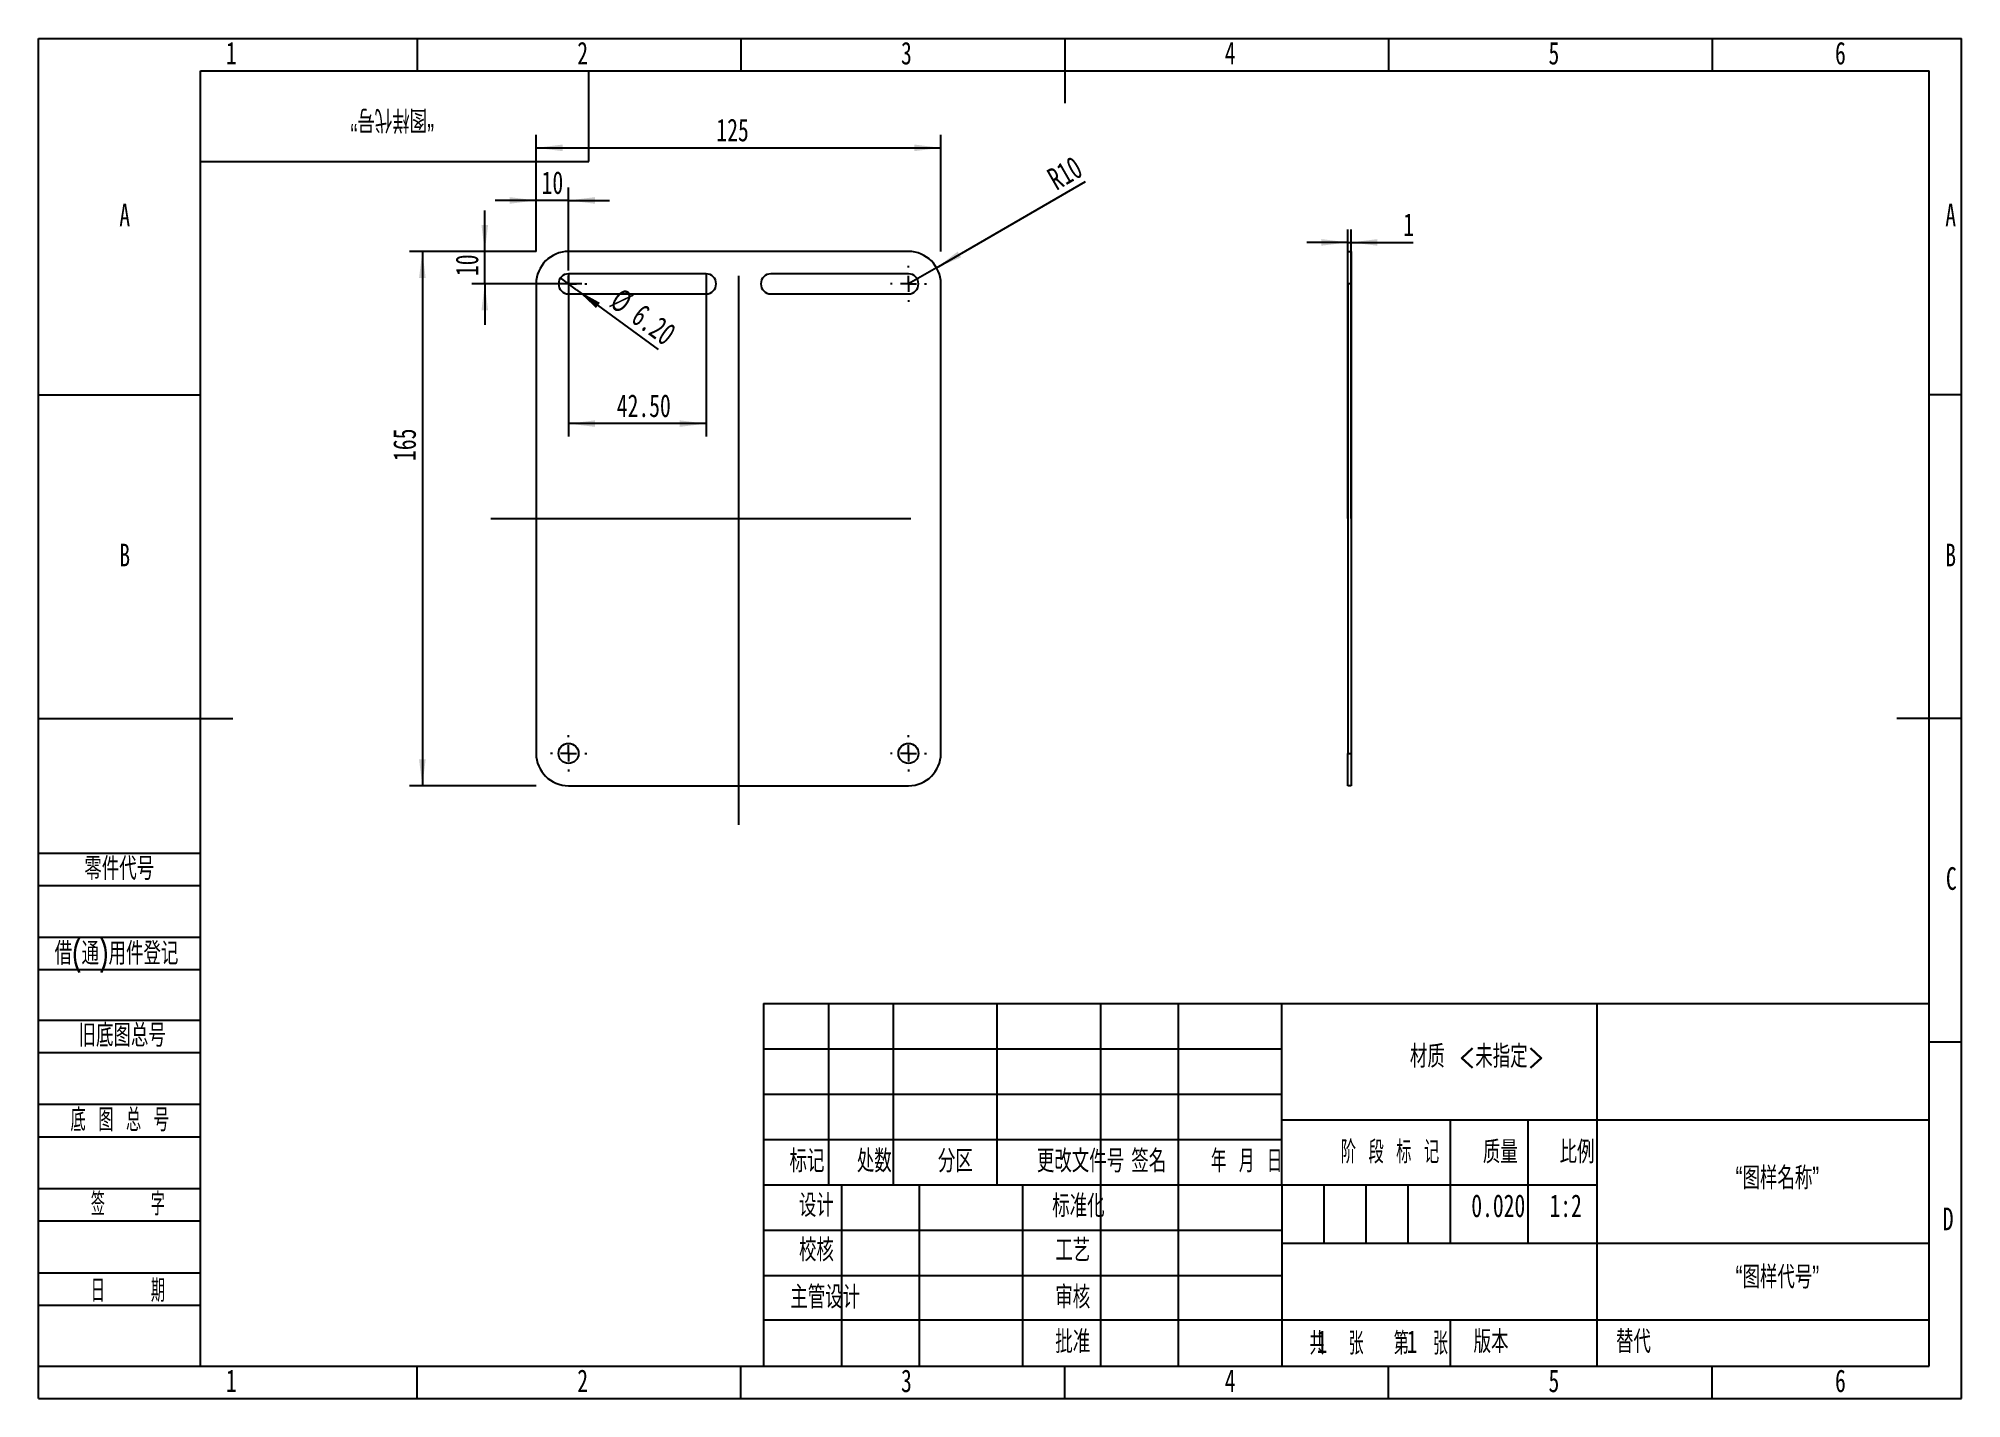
# Model space of a CAD drawing. Header units: millimetres. Extents: x 0 to 297, y 0 to 210.
import ezdxf

# ---------------------------------------------------------------- set-up
doc = ezdxf.new("R2010")
doc.units = ezdxf.units.MM
doc.layers.add('图框', color=7, linetype='Continuous')
doc.layers.add('粗实线层', color=7, linetype='Continuous', lineweight=25)
doc.styles.add('SLDTEXTSTYLE0', font='TXT', dxfattribs={"width": 0.7, "bigfont": 'bigfont'})
doc.styles.add('SLDTEXTSTYLE1', font='TXT', dxfattribs={"width": 0.6, "bigfont": 'bigfont'})
doc.styles.add('SLDTEXTSTYLE2', font='TXT', dxfattribs={"width": 0.614286, "bigfont": 'bigfont'})
doc.styles.add('SLDTEXTSTYLE3', font='TXT', dxfattribs={"width": 0.62, "bigfont": 'bigfont'})
doc.styles.add('SLDTEXTSTYLE4', font='TXT', dxfattribs={"width": 0.566667, "bigfont": 'bigfont'})
doc.styles.add('SLDTEXTSTYLE5', font='TXT', dxfattribs={"width": 0.7})
doc.dimstyles.new('SLDDIMSTYLE0', dxfattribs={"dimtxt": 3.5, "dimasz": 4.08, "dimexe": 0, "dimexo": 0.0625, "dimgap": 0.875, "dimtad": 2, "dimlfac": 2, "dimrnd": 1e-09, "dimzin": 12, "dimdsep": 46, "dimtxsty": 'SLDTEXTSTYLE5', "dimsah": 1, "dimcen": 0.09, "dimadec": 0, "dimazin": 3, "dimtfac": 1, "dimtofl": 0, "dimtmove": 0, "dimatfit": 3, "dimfxl": 0, "dimfrac": 2, "dimtolj": 1, "dimtzin": 12, "dimarcsym": 0})
doc.dimstyles.new('SLDDIMSTYLE1', dxfattribs={"dimtxt": 3.5, "dimasz": 4.08, "dimexe": 0, "dimexo": 0.0625, "dimgap": 0.875, "dimtad": 2, "dimlfac": 2, "dimrnd": 1e-09, "dimzin": 12, "dimdsep": 46, "dimtxsty": 'SLDTEXTSTYLE5', "dimsah": 1, "dimcen": 0.09, "dimadec": 0, "dimazin": 3, "dimtfac": 1, "dimtmove": 0, "dimatfit": 0, "dimfxl": 0, "dimfrac": 2, "dimtolj": 1, "dimtzin": 12, "dimarcsym": 0})
doc.dimstyles.new('SLDDIMSTYLE2', dxfattribs={"dimtxt": 3.5, "dimasz": 4.08, "dimexe": 0, "dimexo": 0.0625, "dimgap": 0.875, "dimtad": 2, "dimlfac": 2, "dimrnd": 1e-09, "dimzin": 4, "dimdsep": 46, "dimtxsty": 'SLDTEXTSTYLE5', "dimblk1": 'NONE', "dimsah": 1, "dimcen": 0, "dimadec": 0, "dimazin": 1, "dimtfac": 1, "dimtmove": 0, "dimatfit": 3, "dimldrblk": 'NONE', "dimfxl": 0, "dimfrac": 2, "dimtolj": 1, "dimtzin": 12, "dimarcsym": 0})
doc.dimstyles.new('SLDDIMSTYLE3', dxfattribs={"dimtxt": 3.5, "dimasz": 4.08, "dimexe": 0, "dimexo": 0.0625, "dimgap": 0.875, "dimtad": 2, "dimlfac": 2, "dimrnd": 1e-09, "dimzin": 12, "dimdsep": 46, "dimtxsty": 'SLDTEXTSTYLE5', "dimsah": 1, "dimcen": 0, "dimadec": 0, "dimazin": 3, "dimtfac": 1, "dimtofl": 0, "dimtmove": 0, "dimatfit": 3, "dimfxl": 0, "dimfrac": 2, "dimtolj": 1, "dimtzin": 12, "dimarcsym": 0})
doc.dimstyles.new('SLDDIMSTYLE4', dxfattribs={"dimtxt": 3.5, "dimasz": 4.08, "dimexe": 0, "dimexo": 0.0625, "dimgap": 0.875, "dimtad": 2, "dimlfac": 2, "dimrnd": 1e-09, "dimzin": 4, "dimdsep": 46, "dimtxsty": 'SLDTEXTSTYLE5', "dimsah": 1, "dimcen": 0.09, "dimadec": 0, "dimazin": 1, "dimtfac": 1, "dimtmove": 0, "dimatfit": 0, "dimfxl": 0, "dimfrac": 2, "dimtolj": 1, "dimtzin": 12, "dimarcsym": 0})

# ---------------------------------------------------------------- blocks, each defined once
blk = doc.blocks.new('_D')
at = {"layer": '图框'}
for p, q in [((76.86, 177.11), (57.29, 177.11)), ((59.29, 177.11), (59.29, 94.61)), ((76.86, 94.61), (57.29, 94.61))]:
    blk.add_line(p, q, dxfattribs=at)
for points in [[(59.29, 177.11), (58.78, 173.03), (59.8, 173.03)], [(59.29, 94.61), (59.8, 98.69), (58.78, 98.69)]]:
    blk.add_solid(points, dxfattribs=at)
at = {"layer": '图框', "insert": (54.78, 144.77), "char_height": 3.5, "attachment_point": 1, "rotation": 90, "style": 'SLDTEXTSTYLE5'}
blk.add_mtext('165', dxfattribs=at)
blk = doc.blocks.new('_D_1')
at = {"layer": '图框'}
for p, q in [((76.86, 177.11), (76.86, 195.11)), ((76.86, 193.11), (139.36, 193.11)), ((139.36, 177.11), (139.36, 195.11))]:
    blk.add_line(p, q, dxfattribs=at)
for points in [[(76.86, 193.11), (80.94, 192.6), (80.94, 193.62)], [(139.36, 193.11), (135.28, 193.62), (135.28, 192.6)]]:
    blk.add_solid(points, dxfattribs=at)
at = {"layer": '图框', "insert": (104.7, 197.62), "char_height": 3.5, "attachment_point": 1, "style": 'SLDTEXTSTYLE5'}
blk.add_mtext('125', dxfattribs=at)
blk = doc.blocks.new('_D_2')
at = {"layer": '图框'}
for p, q in [((68.93, 177.11), (68.93, 183.46)), ((76.86, 177.11), (66.93, 177.11)), ((68.93, 172.11), (68.93, 177.11)), ((83.91, 172.11), (66.93, 172.11)), ((68.93, 172.11), (68.93, 165.76))]:
    blk.add_line(p, q, dxfattribs=at)
for points in [[(68.93, 177.11), (69.44, 181.19), (68.42, 181.19)], [(68.93, 172.11), (68.42, 168.03), (69.44, 168.03)]]:
    blk.add_solid(points, dxfattribs=at)
at = {"layer": '图框', "insert": (64.42, 173.32), "char_height": 3.5, "attachment_point": 1, "rotation": 90, "style": 'SLDTEXTSTYLE5'}
blk.add_mtext('10', dxfattribs=at)
blk = doc.blocks.new('_D_3')
at = {"layer": '图框'}
for q in [(80.61, 173.03), (95.71, 162)]:
    blk.add_line((83.12, 171.2), q, dxfattribs=at)
blk.add_solid([(83.12, 171.2), (86.11, 168.38), (86.71, 169.2)], dxfattribs=at)
at = {"layer": '图框', "char_height": 3.5, "attachment_point": 1, "rotation": 323.8579, "style": 'SLDTEXTSTYLE5'}
for s, insert in [('%%c', (90.07, 171.65)), ('6.20', (93.39, 169.21))]:
    blk.add_mtext(s, dxfattribs=dict(at, insert=insert))
blk = doc.blocks.new('_NONE')
blk = doc.blocks.new('_D_4')
at = {"layer": '图框'}
for p, q in [((76.86, 184.99), (70.51, 184.99)), ((76.86, 177.11), (76.86, 186.99)), ((81.86, 184.99), (76.86, 184.99)), ((81.86, 174.16), (81.86, 186.99)), ((81.86, 184.99), (88.21, 184.99))]:
    blk.add_line(p, q, dxfattribs=at)
for points in [[(76.86, 184.99), (72.78, 185.5), (72.78, 184.48)], [(81.86, 184.99), (85.94, 184.48), (85.94, 185.5)]]:
    blk.add_solid(points, dxfattribs=at)
at = {"layer": '图框', "insert": (77.71, 189.5), "char_height": 3.5, "attachment_point": 1, "style": 'SLDTEXTSTYLE5'}
blk.add_mtext('10', dxfattribs=at)
blk = doc.blocks.new('_D_5')
at = {"layer": '图框'}
for q in [(161.7, 187.89), (134.36, 172.11)]:
    blk.add_line((138.7, 174.61), q, dxfattribs=at)
blk.add_solid([(138.7, 174.61), (142.48, 176.21), (141.97, 177.09)], dxfattribs=at)
at = {"layer": '图框', "insert": (155.46, 189.49), "char_height": 3.5, "attachment_point": 1, "rotation": 30, "style": 'SLDTEXTSTYLE5'}
blk.add_mtext('R10', dxfattribs=at)
blk = doc.blocks.new('_D_6')
at = {"layer": '图框'}
for p, q in [((81.86, 173.66), (81.86, 148.53)), ((103.11, 173.66), (103.11, 148.53)), ((103.11, 150.53), (81.86, 150.53))]:
    blk.add_line(p, q, dxfattribs=at)
for points in [[(81.86, 150.53), (85.94, 150.03), (85.94, 151.04)], [(103.11, 150.53), (99.03, 151.04), (99.03, 150.03)]]:
    blk.add_solid(points, dxfattribs=at)
at = {"layer": '图框', "insert": (89.32, 155.05), "char_height": 3.5, "attachment_point": 1, "style": 'SLDTEXTSTYLE5'}
blk.add_mtext('42.50', dxfattribs=at)
blk = doc.blocks.new('SW_CENTERMARKSYMBOL_0')
at = {"layer": '图框', "color": 0}
for p, q in [((-2.5, 0), (-2.8, 0)), ((0, 0), (-1.25, 0)), ((0, 2.5), (0, 2.8)), ((0, 0), (0, 1.25)), ((0, 0), (0, -1.25)), ((0, 0), (1.25, 0)), ((2.5, 0), (2.8, 0)), ((0, -2.5), (0, -2.8))]:
    blk.add_line(p, q, dxfattribs=at)
blk = doc.blocks.new('SW_CENTERMARKSYMBOL_1')
at = {"layer": '图框', "color": 0}
for p, q in [((-2.5, 0), (-2.8, 0)), ((0, 0), (-1.25, 0)), ((0, 2.5), (0, 2.8)), ((0, 0), (0, 1.25)), ((0, 0), (0, -1.25)), ((0, 0), (1.25, 0)), ((2.5, 0), (2.8, 0)), ((0, -2.5), (0, -2.8))]:
    blk.add_line(p, q, dxfattribs=at)
blk = doc.blocks.new('SW_CENTERMARKSYMBOL_2')
at = {"layer": '图框', "color": 0}
for p, q in [((-2.5, 0), (-2.8, 0)), ((0, 0), (-1.25, 0)), ((0, 2.5), (0, 2.8)), ((0, 0), (0, 1.25)), ((0, 0), (0, -1.25)), ((0, 0), (1.25, 0)), ((2.5, 0), (2.8, 0)), ((0, -2.5), (0, -2.8))]:
    blk.add_line(p, q, dxfattribs=at)
blk = doc.blocks.new('SW_CENTERMARKSYMBOL_3')
at = {"layer": '图框', "color": 0}
for p, q in [((-2.5, 0), (-2.8, 0)), ((0, 0), (-1.25, 0)), ((0, 2.5), (0, 2.8)), ((0, 0), (0, 1.25)), ((0, 0), (0, -1.25)), ((0, 0), (1.25, 0)), ((2.5, 0), (2.8, 0)), ((0, -2.5), (0, -2.8))]:
    blk.add_line(p, q, dxfattribs=at)
blk = doc.blocks.new('_D_7')
at = {"layer": '图框'}
for p, q in [((202.22, 178.51), (195.87, 178.51)), ((202.22, 135.86), (202.22, 180.51)), ((202.22, 178.51), (202.72, 178.51)), ((202.72, 135.86), (202.72, 180.51)), ((202.72, 178.51), (212.33, 178.51))]:
    blk.add_line(p, q, dxfattribs=at)
for points in [[(202.22, 178.51), (198.14, 179.02), (198.14, 178)], [(202.72, 178.51), (206.8, 178), (206.8, 179.02)]]:
    blk.add_solid(points, dxfattribs=at)
at = {"layer": '图框', "insert": (210.79, 183.02), "char_height": 3.5, "attachment_point": 1, "style": 'SLDTEXTSTYLE5'}
blk.add_mtext('1', dxfattribs=at)

msp = doc.modelspace()

# ---------------------------------------------------------------- linework, layer by layer
at = {"color": 7, "linetype": 'Continuous', "lineweight": 25}
for p, q in [((134.365, 177.1116), (81.865, 177.1116)), ((202.2203, 177.1116), (202.7203, 177.1116)), ((202.2203, 172.1116), (202.2203, 177.1116)), ((202.7203, 177.1116), (202.7203, 172.1116)), ((103.115, 173.6616), (81.865, 173.6616)), ((134.365, 173.6616), (113.115, 173.6616)), ((76.865, 172.1116), (76.865, 99.6116)), ((81.865, 170.5616), (103.115, 170.5616)), ((113.115, 170.5616), (134.365, 170.5616)), ((139.365, 99.6116), (139.365, 172.1116)), ((202.7203, 172.1116), (202.2203, 172.1116)), ((202.2203, 172.1116), (202.2203, 99.6116)), ((202.7203, 172.1116), (202.7203, 99.6116)), ((202.2203, 94.6116), (202.2203, 99.6116)), ((202.2203, 99.6116), (202.7203, 99.6116)), ((202.7203, 99.6116), (202.7203, 94.6116)), ((81.865, 94.6116), (134.365, 94.6116)), ((202.7203, 94.6116), (202.2203, 94.6116))]:
    msp.add_line(p, q, dxfattribs=at)
for centre in [(81.865, 99.6116), (134.365, 99.6116)]:
    msp.add_circle(centre, 1.55, dxfattribs=at)
for centre, radius, start, end in [((81.865, 172.1116), 5, 90, 180), ((134.365, 172.1116), 5, 0, 90), ((81.865, 172.1116), 1.55, 90, 270), ((103.115, 172.1116), 1.55, 270, 90), ((113.115, 172.1116), 1.55, 90, 270), ((134.365, 172.1116), 1.55, 270, 90), ((81.865, 99.6116), 5, 180, 270), ((134.365, 99.6116), 5, 270, 0)]:
    msp.add_arc(centre, radius, start, end, dxfattribs=at)
at = {"layer": '图框'}
for p, q in [((0, 0), (0, 210)), ((0, 210), (297, 210)), ((58.5, 210), (58.5, 205)), ((108.5, 210), (108.5, 205)), ((208.5, 210), (208.5, 205)), ((258.5, 210), (258.5, 205)), ((297, 0), (297, 210)), ((108.115, 173.3432), (108.115, 88.6055)), ((0, 155), (25, 155)), ((297, 155), (292, 155)), ((69.8507, 135.8616), (134.728, 135.8616)), ((0, 84.2206), (25, 84.2206)), ((0, 79.2206), (25, 79.2206)), ((0, 71.2206), (25, 71.2206)), ((0, 66.2206), (25, 66.2206)), ((0, 58.43), (25, 58.43)), ((112, 54), (192, 54)), ((297, 55), (292, 55)), ((0, 53.43), (25, 53.43)), ((0, 45.43), (25, 45.43)), ((112, 47), (192, 47)), ((0, 40.43), (25, 40.43)), ((198.5, 33), (198.5, 24)), ((205, 33), (205, 24)), ((211.5, 33), (211.5, 24)), ((0, 32.43), (25, 32.43)), ((0, 27.43), (25, 27.43)), ((0, 19.43), (25, 19.43)), ((0, 14.43), (25, 14.43)), ((0, 5), (25, 5)), ((58.5, 0), (58.5, 5)), ((108.5, 0), (108.5, 5)), ((208.5, 0), (208.5, 5)), ((258.5, 0), (258.5, 5)), ((0, 0), (297, 0))]:
    msp.add_line(p, q, dxfattribs=at)
at = {"layer": '图框', "lineweight": 25}
for p, q in [((158.5, 210), (158.5, 200)), ((0, 105), (30, 105)), ((297, 105), (287, 105)), ((112, 61), (112, 5)), ((112, 61), (292, 61)), ((122, 61), (122, 33)), ((132, 61), (132, 33)), ((148, 61), (148, 33)), ((164, 61), (164, 5)), ((176, 61), (176, 5)), ((191.9681, 61.0522), (192.0047, 5)), ((240.6919, 61), (240.6919, 5)), ((191.9799, 43.0522), (291.9799, 43.0522)), ((218, 43.0691), (218, 24.0691)), ((230, 43), (230, 24)), ((112, 40), (192, 40)), ((112, 33), (192, 33)), ((124, 33), (124, 5)), ((136, 33), (136, 5)), ((152, 33), (152, 5)), ((192.0152, 33), (240.6919, 33)), ((112, 26), (192, 26)), ((192, 24), (292, 24)), ((112, 19), (192, 19)), ((112, 12.1661), (192, 12.1661)), ((192, 12.1661), (292, 12.1661)), ((218, 12.1661), (218, 5)), ((25, 5), (292, 5)), ((158.5, 0), (158.5, 5))]:
    msp.add_line(p, q, dxfattribs=at)
at = {"layer": '图框', "linetype": 'Continuous', "lineweight": 25}
for p, q in [((25, 5), (25, 205)), ((25, 205), (292, 205)), ((292, 5), (292, 205))]:
    msp.add_line(p, q, dxfattribs=at)
at = {"layer": '粗实线层'}
for p, q in [((85, 191), (85, 205)), ((25, 191), (85, 191))]:
    msp.add_line(p, q, dxfattribs=at)

# ---------------------------------------------------------------- block references
at = {"layer": '图框'}
for name, p in [('SW_CENTERMARKSYMBOL_0', (81.865, 172.1116)), ('SW_CENTERMARKSYMBOL_1', (134.365, 172.1116)), ('SW_CENTERMARKSYMBOL_3', (81.865, 99.6116)), ('SW_CENTERMARKSYMBOL_2', (134.365, 99.6116))]:
    msp.add_blockref(name, p, dxfattribs=at)

# ---------------------------------------------------------------- texts
at = {"layer": '图框', "char_height": 3.5}
for s, insert, attachment_point, style in [('1', (29.7944, 209.4864), 2, 'SLDTEXTSTYLE5'), ('2', (84.0444, 209.4864), 2, 'SLDTEXTSTYLE5'), ('3', (134.0444, 209.4864), 2, 'SLDTEXTSTYLE5'), ('4', (184.0444, 209.4864), 2, 'SLDTEXTSTYLE5'), ('5', (234.0444, 209.4864), 2, 'SLDTEXTSTYLE5'), ('6', (278.2969, 209.4864), 2, 'SLDTEXTSTYLE5'), ('A', (13.3203, 184.4864), 2, 'SLDTEXTSTYLE5'), ('A', (295.3203, 184.4864), 2, 'SLDTEXTSTYLE5'), ('B', (13.3203, 131.9864), 2, 'SLDTEXTSTYLE5'), ('B', (295.3203, 131.9864), 2, 'SLDTEXTSTYLE5'), ('\\M+197EB\\M+18C8F\\M+191E3\\M+18D86', (7.0836, 83.5791), 1, 'SLDTEXTSTYLE0'), ('C', (295.4273, 82.0427), 2, 'SLDTEXTSTYLE5'), ('\\M+18ED8(\\M+192CA)\\M+19770\\M+18C8F\\M+1936F记', (2.4961, 70.4725), 1, 'SLDTEXTSTYLE0'), ('\\M+18B8C\\M+192EA图总\\M+18D86', (6.1941, 57.8238), 1, 'SLDTEXTSTYLE0'), ('\\M+18DDE质 <\\M+196A2\\M+18E77\\M+192E8>', (222.1561, 54.5771), 2, 'SLDTEXTSTYLE0'), ('\\M+192EA 图 总 \\M+18D86', (4.9472, 44.7655), 1, 'SLDTEXTSTYLE2'), ('标记', (118.6973, 38.4172), 2, 'SLDTEXTSTYLE0'), ('处\\M+19094', (129.0872, 38.4172), 2, 'SLDTEXTSTYLE0'), ('\\M+195AA\\M+18BE6', (141.6086, 38.4172), 2, 'SLDTEXTSTYLE0'), ('\\M+18D58\\M+189FC\\M+195B6\\M+18C8F\\M+18D86', (160.9367, 38.4172), 2, 'SLDTEXTSTYLE0'), ('签\\M+196BC', (171.4765, 38.4172), 2, 'SLDTEXTSTYLE0'), ('\\M+1944E \\M+18C8E \\M+193FA', (186.589, 38.4172), 2, 'SLDTEXTSTYLE3'), ('阶 \\M+19269 标 记', (208.7236, 39.8054), 2, 'SLDTEXTSTYLE2'), ('质\\M+197CA', (225.7721, 39.8054), 2, 'SLDTEXTSTYLE0'), ('\\M+194E4\\M+197E1', (237.6193, 39.8054), 2, 'SLDTEXTSTYLE0'), ('\\M+18167图样\\M+196BC\\M+18FCC\\M+18168', (268.5617, 35.7907), 2, 'SLDTEXTSTYLE0'), ('签    \\M+18E9A', (13.8097, 31.7635), 2, 'SLDTEXTSTYLE4'), ('设计', (120.147, 31.5581), 2, 'SLDTEXTSTYLE0'), ('标\\M+18F79\\M+189BB', (160.6132, 31.4917), 2, 'SLDTEXTSTYLE0'), ('0.020', (225.4554, 31.5205), 2, 'SLDTEXTSTYLE5'), ('1:2', (235.8582, 31.5205), 2, 'SLDTEXTSTYLE5'), ('D', (294.9297, 29.4864), 2, 'SLDTEXTSTYLE5'), ('\\M+18D5A\\M+18A6A', (120.147, 24.679), 2, 'SLDTEXTSTYLE0'), ('\\M+18D48艺', (159.7357, 24.6426), 2, 'SLDTEXTSTYLE0'), ('\\M+18167图样\\M+191E3\\M+18D86\\M+18168', (268.5641, 20.4896), 2, 'SLDTEXTSTYLE0'), ('\\M+193FA    \\M+18AFA', (13.8097, 18.4135), 2, 'SLDTEXTSTYLE4'), ('\\M+18EE5\\M+18AC7设计', (121.5062, 17.3993), 2, 'SLDTEXTSTYLE0'), ('审\\M+18A6A', (159.7357, 17.3993), 2, 'SLDTEXTSTYLE0'), ('\\M+194E1\\M+18F79', (159.7381, 10.5229), 2, 'SLDTEXTSTYLE0'), ('\\M+18BA4  张', (200.4813, 10.2618), 2, 'SLDTEXTSTYLE1'), ('1', (197.3926, 10.5314), 1, 'SLDTEXTSTYLE5'), ('\\M+191E6  张', (213.5087, 10.2618), 2, 'SLDTEXTSTYLE1'), ('1', (211.295, 10.5314), 1, 'SLDTEXTSTYLE5'), ('\\M+194C5\\M+1967B', (224.3389, 10.5314), 2, 'SLDTEXTSTYLE0'), ('\\M+191D6\\M+191E3', (243.6406, 10.5314), 1, 'SLDTEXTSTYLE0'), ('1', (29.7944, 4.4864), 2, 'SLDTEXTSTYLE5'), ('2', (84.0444, 4.4864), 2, 'SLDTEXTSTYLE5'), ('3', (134.0444, 4.4864), 2, 'SLDTEXTSTYLE5'), ('4', (184.0444, 4.4864), 2, 'SLDTEXTSTYLE5'), ('5', (234.0444, 4.4864), 2, 'SLDTEXTSTYLE5'), ('6', (278.2969, 4.4864), 2, 'SLDTEXTSTYLE5')]:
    msp.add_mtext(s, dxfattribs=dict(at, insert=insert, attachment_point=attachment_point, style=style))
at = {"layer": '图框', "insert": (54.6359, 195.6547), "char_height": 3.5, "attachment_point": 2, "rotation": 180, "style": 'SLDTEXTSTYLE0'}
msp.add_mtext('\\M+18167图样\\M+191E3\\M+18D86\\M+18168', dxfattribs=at)

# ---------------------------------------------------------------- dimensions: what is measured, and where the dimension line sits
at = {"layer": '图框'}
for base, p1, p2, dimstyle, picture, middle in [((139.365, 193.1116), (76.865, 177.1116), (139.365, 177.1116), 'SLDDIMSTYLE0', '_D_1', (107.0015, 193.1116)), ((76.865, 184.9872), (81.865, 172.1116), (76.865, 177.1116), 'SLDDIMSTYLE1', '_D_4', (79.2496, 184.9872)), ((202.7203, 178.5092), (202.2203, 135.8616), (202.7203, 135.8616), 'SLDDIMSTYLE1', '_D_7', (211.5581, 178.5092)), ((81.865, 150.5349), (103.115, 173.6616), (81.865, 173.6616), 'SLDDIMSTYLE4', '_D_6', (93.1601, 150.5349))]:
    dim = msp.add_linear_dim(base=base, p1=p1, p2=p2, dimstyle=dimstyle, dxfattribs=at)
    dim.commit()
    dim.dimension.update_dxf_attribs({"geometry": picture, "text_midpoint": middle, "dimtype": 160})
dim = msp.add_radius_dim(center=(134.365, 172.1116), mpoint=(138.6951, 174.6116), dimstyle='SLDDIMSTYLE3', dxfattribs=at)
dim.commit()
dim.dimension.update_dxf_attribs({"geometry": '_D_5', "text_midpoint": (159.7759, 186.7826), "dimtype": 164})
for base, p1, p2, dimstyle, picture, middle in [((68.9328, 177.1116), (81.865, 172.1116), (76.865, 177.1116), 'SLDDIMSTYLE1', '_D_2', (68.9328, 174.8524)), ((59.2917, 94.6116), (76.865, 177.1116), (76.865, 94.6116), 'SLDDIMSTYLE0', '_D', (59.2917, 147.071))]:
    dim = msp.add_linear_dim(base=base, p1=p1, p2=p2, angle=90, dimstyle=dimstyle, dxfattribs=at)
    dim.commit()
    dim.dimension.update_dxf_attribs({"geometry": picture, "text_midpoint": middle, "dimtype": 160})
dim = msp.add_diameter_dim_2p(p1=(80.6133, 173.0258), p2=(83.1167, 171.1974), dimstyle='SLDDIMSTYLE2', dxfattribs=at)
dim.commit()
dim.dimension.update_dxf_attribs({"geometry": '_D_3', "text_midpoint": (91.8045, 164.8524), "dimtype": 163})

doc.saveas('drawing.dxf')
